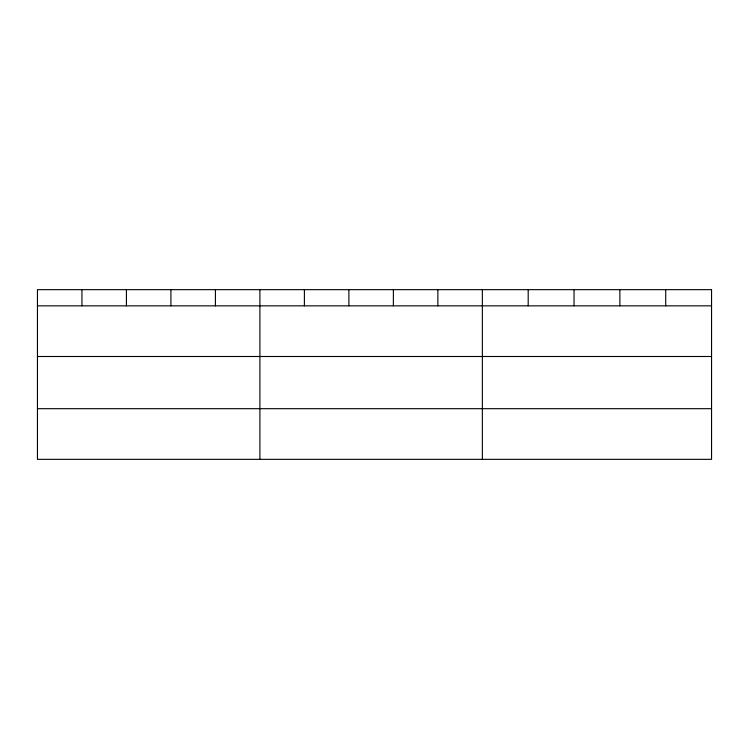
<?xml version="1.0" encoding="UTF-8"?>
<svg xmlns="http://www.w3.org/2000/svg" width="749" height="749" viewBox="0 0 749 749"><rect width="100%" height="100%" fill="white"/><g stroke="black" fill="none" stroke-linecap="round" stroke-linejoin="round"><path stroke-width="1.12" d="M37.45 305.845L711.55 305.845M37.45 356.496L711.55 356.496M37.45 408.682L711.55 408.682M665.711 289.657L665.711 305.845M619.872 289.657L619.872 305.845M574.034 289.657L574.034 305.845M528.195 289.657L528.195 305.845M482.356 289.657L482.356 459.343M437.865 289.657L437.865 305.845M393.375 289.657L393.375 305.845M348.884 289.657L348.884 305.845M304.394 289.657L304.394 305.845M259.903 289.657L259.903 459.343M215.412 289.657L215.412 305.845M170.922 289.657L170.922 305.845M126.431 289.657L126.431 305.845M81.941 289.657L81.941 305.845M711.55 289.657L37.45 289.657L37.45 459.343L711.55 459.343L711.55 289.657"/></g></svg>
